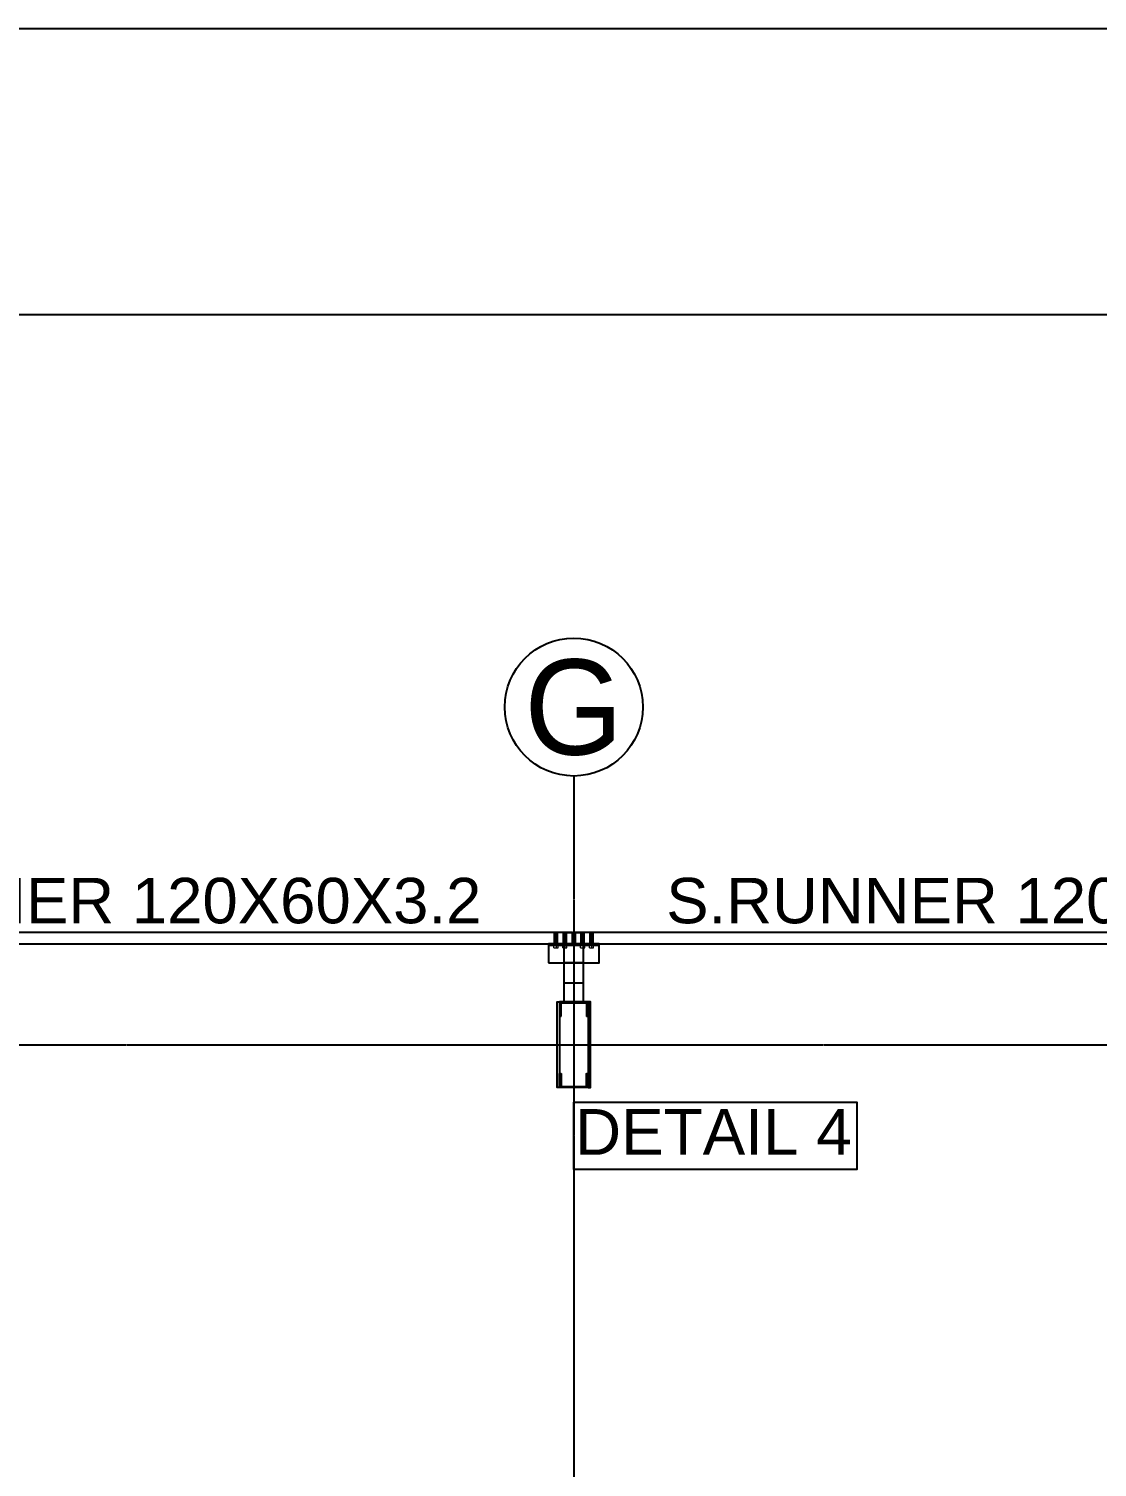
# Model space of a CAD drawing. Header units: millimetres. Extents: x 3470347 to 5996549, y -3470518 to 17149644.
# Drawn here: x 5012779 to 5018389, y 6814027 to 6821582 of the extents above; entities that cross this region are included whole.
import ezdxf
from ezdxf.enums import TextEntityAlignment as Align

# ---------------------------------------------------------------- set-up
doc = ezdxf.new("R2010")
doc.units = ezdxf.units.MM
doc.header["$MEASUREMENT"] = 0
doc.linetypes.add('CENTERX2', pattern=[4, 2.5, -0.5, 0.5, -0.5])
doc.layers.get('0').update_dxf_attribs({"linetype": 'CONTINUOUS', "lineweight": 25})
doc.layers.add('5', color=3, linetype='CONTINUOUS')
doc.layers.add('lintel', color=2, linetype='CONTINUOUS')
for name, color, linetype, lineweight in [('6 TEXT', 7, 'CONTINUOUS', 25), ('channnel', 2, 'CONTINUOUS', 15), ('rRCC 2', 40, 'CONTINUOUS', 15), ('SHEET', 7, 'CONTINUOUS', 15)]:
    doc.layers.add(name, color=color, linetype=linetype, lineweight=lineweight)
doc.styles.add('PDF Arial', font='arial.ttf')
doc.styles.get("Standard").update_dxf_attribs({"font": ''})
doc.styles.add('TITLE', font='arial.ttf')
doc.styles.get('Standard').set_extended_font_data('AR CENA')

msp = doc.modelspace()

# ---------------------------------------------------------------- hatches: boundary and pattern name
at = {"layer": '6 TEXT', "linetype": 'ByBlock'}
h = msp.add_hatch(color=150, dxfattribs=at)
h.dxf.hatch_style = 1
h.paths.add_polyline_path([(5015716.08, 6816470.67), (5015566.08, 6816470.67), (5015566.08, 6816395.67), (5015571.08, 6816395.67, 0.4142136), (5015575.08, 6816399.67), (5015575.08, 6816465.27), (5015707.08, 6816465.27), (5015707.08, 6816399.67, 0.4142136), (5015711.08, 6816395.67), (5015716.08, 6816395.67)])
h = msp.add_hatch(color=150, dxfattribs=at)
h.dxf.hatch_style = 1
h.paths.add_polyline_path([(5015716.08, 6816095.67), (5015711.08, 6816095.67, 0.4142136), (5015707.08, 6816091.67), (5015707.08, 6816026.07), (5015575.08, 6816026.07), (5015575.08, 6816091.67, 0.4142136), (5015571.08, 6816095.67), (5015566.08, 6816095.67), (5015566.08, 6816020.67), (5015716.08, 6816020.67)])

# ---------------------------------------------------------------- linework, layer by layer
at = {"color": 8, "linetype": 'ByBlock'}
for p, q in [((5015539.75, 6816767.67), (5015539.75, 6816835.67)), ((5015547.75, 6816767.67), (5015547.75, 6816835.67)), ((5015555.75, 6816767.67), (5015555.75, 6816835.67)), ((5015586.41, 6816767.67), (5015586.41, 6816835.67)), ((5015594.41, 6816767.67), (5015594.41, 6816835.67)), ((5015594.41, 6816767.67), (5015594.41, 6816835.67)), ((5015602.41, 6816767.67), (5015602.41, 6816835.67)), ((5015679.75, 6816767.67), (5015679.75, 6816835.67)), ((5015687.75, 6816767.67), (5015687.75, 6816835.67)), ((5015687.75, 6816767.67), (5015687.75, 6816835.67)), ((5015695.75, 6816767.67), (5015695.75, 6816835.67)), ((5015726.41, 6816767.67), (5015726.41, 6816835.67)), ((5015734.41, 6816767.67), (5015734.41, 6816835.67)), ((5015742.41, 6816767.67), (5015742.41, 6816835.67))]:
    msp.add_line(p, q, dxfattribs=at)
at = {"color": 2}
for p, q in [((5015634.41, 6816775.67), (5015634.41, 6816835.67)), ((5015634.41, 6816775.67), (5015634.41, 6816835.67)), ((5015647.75, 6816775.67), (5015647.75, 6816835.67)), ((5015647.75, 6816775.67), (5015647.75, 6816835.67))]:
    msp.add_line(p, q, dxfattribs=at)
at = {"color": 3}
msp.add_line((5015774.41, 6816767.67), (5015507.75, 6816767.67), dxfattribs=at)
at = {"color": 192, "lineweight": 25, "elevation": 0}
msp.add_lwpolyline([(4977574.06, 6765698.7), (5056608.88, 6765698.7), (5056608.88, 6821581.96), (4977574.06, 6821581.96)], close=True, dxfattribs=at)
at = {"color": 6, "linetype": 'ByBlock'}
for points in [[(5011007.75, 6816775.67), (5015634.41, 6816775.67), (5015634.41, 6816835.67), (5011007.75, 6816835.67)], [(5015647.75, 6816775.67), (5020274.41, 6816775.67), (5020274.41, 6816835.67), (5015647.75, 6816835.67)]]:
    msp.add_lwpolyline(points, close=True, dxfattribs=at)
at = {"color": 3}
for points in [[(5015507.75, 6816675.67), (5015774.41, 6816675.67), (5015774.41, 6816775.67), (5015507.75, 6816775.67)], [(5015691.08, 6816775.67), (5015691.08, 6816675.67), (5015591.08, 6816675.67), (5015591.08, 6816775.67)], [(5015691.08, 6816570.67), (5015691.08, 6816470.67), (5015591.08, 6816470.67), (5015591.08, 6816570.67)]]:
    msp.add_lwpolyline(points, close=True, dxfattribs=at)
at = {"layer": '6 TEXT', "color": 8, "linetype": 'CENTERX2', "ltscale": 0.5}
msp.add_line((5015641.08, 6817657.4), (5015641.08, 6774264.13), dxfattribs=at)
at = {"layer": '6 TEXT', "color": 4, "linetype": 'ByBlock'}
for points in [[(5015566.08, 6816395.67), (5015571.08, 6816395.67, 0.4142136), (5015575.08, 6816399.67), (5015575.08, 6816465.27), (5015707.08, 6816465.27), (5015707.08, 6816399.67, 0.4142136), (5015711.08, 6816395.67), (5015716.08, 6816395.67), (5015716.08, 6816470.67), (5015566.08, 6816470.67)], [(5015566.08, 6816095.67), (5015571.08, 6816095.67, -0.4142136), (5015575.08, 6816091.67), (5015575.08, 6816026.07), (5015707.08, 6816026.07), (5015707.08, 6816091.67, -0.4142136), (5015711.08, 6816095.67), (5015716.08, 6816095.67), (5015716.08, 6816020.67), (5015566.08, 6816020.67)]]:
    msp.add_lwpolyline(points, format="xyb", close=True, dxfattribs=at)
at = {"layer": '6 TEXT', "color": 8, "linetype": 'CENTERX2', "ltscale": 0.5}
msp.add_lwpolyline([(4982503.56, 6816245.67), (5022418.94, 6816245.67)], dxfattribs=at)
at = {"layer": '6 TEXT', "color": 8}
msp.add_circle((5015641.08, 6818019.55), 362.15, dxfattribs=at)
at = {"layer": 'channnel', "color": 8, "linetype": 'ByBlock'}
for p, q in [((5015539.75, 6816767.67), (5015539.75, 6816835.67)), ((5015539.75, 6816835.67), (5015555.75, 6816835.67)), ((5015555.75, 6816782.07), (5015539.75, 6816782.07)), ((5015555.75, 6816767.67), (5015555.75, 6816835.67)), ((5015586.41, 6816767.67), (5015586.41, 6816835.67)), ((5015586.41, 6816835.67), (5015602.41, 6816835.67)), ((5015602.41, 6816782.07), (5015586.41, 6816782.07)), ((5015602.41, 6816767.67), (5015602.41, 6816835.67)), ((5015679.75, 6816767.67), (5015679.75, 6816835.67)), ((5015695.75, 6816835.67), (5015679.75, 6816835.67)), ((5015679.75, 6816782.07), (5015695.75, 6816782.07)), ((5015695.75, 6816767.67), (5015695.75, 6816835.67)), ((5015726.41, 6816767.67), (5015726.41, 6816835.67)), ((5015742.41, 6816835.67), (5015726.41, 6816835.67)), ((5015726.41, 6816782.07), (5015742.41, 6816782.07)), ((5015742.41, 6816767.67), (5015742.41, 6816835.67)), ((5015537.08, 6816767.67), (5015558.41, 6816767.67)), ((5015537.08, 6816755.35), (5015537.08, 6816767.67)), ((5015547.75, 6816767.67), (5015547.75, 6816755.35)), ((5015558.41, 6816755.35), (5015558.41, 6816767.67)), ((5015583.75, 6816767.67), (5015605.08, 6816767.67)), ((5015583.75, 6816755.35), (5015583.75, 6816767.67)), ((5015594.41, 6816767.67), (5015594.41, 6816755.35)), ((5015605.08, 6816755.35), (5015605.08, 6816767.67)), ((5015698.41, 6816767.67), (5015677.08, 6816767.67)), ((5015677.08, 6816755.35), (5015677.08, 6816767.67)), ((5015687.75, 6816767.67), (5015687.75, 6816755.35)), ((5015698.41, 6816755.35), (5015698.41, 6816767.67)), ((5015745.08, 6816767.67), (5015723.75, 6816767.67)), ((5015723.75, 6816755.35), (5015723.75, 6816767.67)), ((5015734.41, 6816767.67), (5015734.41, 6816755.35)), ((5015745.08, 6816755.35), (5015745.08, 6816767.67))]:
    msp.add_line(p, q, dxfattribs=at)
at = {"layer": 'channnel', "color": 8, "linetype": 'Continuous'}
for p, q in [((5015555.16, 6816826.84), (5015539.75, 6816834.03)), ((5015555.16, 6816823.81), (5015539.75, 6816831)), ((5015555.75, 6816820.5), (5015539.75, 6816827.97)), ((5015555.75, 6816817.47), (5015539.75, 6816824.93)), ((5015555.75, 6816814.44), (5015539.75, 6816821.9)), ((5015555.75, 6816811.4), (5015539.75, 6816818.86)), ((5015555.75, 6816808.37), (5015539.75, 6816815.83)), ((5015555.75, 6816805.33), (5015539.75, 6816812.79)), ((5015555.75, 6816802.3), (5015539.75, 6816809.76)), ((5015555.75, 6816799.26), (5015539.75, 6816806.73)), ((5015555.75, 6816796.83), (5015539.75, 6816804.29)), ((5015555.75, 6816802.9), (5015539.75, 6816803.69)), ((5015555.75, 6816793.79), (5015539.75, 6816801.25)), ((5015555.75, 6816799.86), (5015539.75, 6816800.66)), ((5015555.75, 6816790.76), (5015539.75, 6816798.22)), ((5015539.99, 6816796.59), (5015539.75, 6816796.7)), ((5015555.75, 6816787.73), (5015539.75, 6816795.19)), ((5015539.99, 6816793.55), (5015539.75, 6816793.67)), ((5015555.75, 6816784.69), (5015539.75, 6816792.15)), ((5015539.99, 6816790.52), (5015539.75, 6816790.63)), ((5015554.85, 6816782.07), (5015539.75, 6816789.12)), ((5015539.99, 6816787.48), (5015539.75, 6816787.6)), ((5015548.35, 6816782.07), (5015539.75, 6816786.08)), ((5015539.99, 6816784.45), (5015539.75, 6816784.57)), ((5015541.84, 6816782.07), (5015539.75, 6816783.05)), ((5015539.99, 6816781.42), (5015539.75, 6816781.53)), ((5015555.75, 6816828.09), (5015540.33, 6816835.28)), ((5015555.75, 6816825.06), (5015540.33, 6816832.25)), ((5015555.75, 6816822.02), (5015540.33, 6816829.21)), ((5015555.16, 6816819.26), (5015540.33, 6816826.18)), ((5015555.16, 6816816.22), (5015540.33, 6816823.14)), ((5015555.16, 6816813.19), (5015540.33, 6816820.11)), ((5015555.16, 6816810.16), (5015540.33, 6816817.07)), ((5015555.16, 6816807.12), (5015540.33, 6816814.04)), ((5015555.16, 6816804.09), (5015540.33, 6816811.01)), ((5015555.16, 6816801.05), (5015540.33, 6816807.97)), ((5015555.16, 6816804.68), (5015540.33, 6816804.94)), ((5015555.16, 6816795.58), (5015540.33, 6816802.5)), ((5015555.16, 6816801.65), (5015540.33, 6816801.9)), ((5015555.16, 6816792.55), (5015540.33, 6816799.47)), ((5015555.16, 6816798.62), (5015540.33, 6816798.87)), ((5015555.16, 6816789.51), (5015540.33, 6816796.43)), ((5015555.16, 6816786.48), (5015540.33, 6816793.4)), ((5015555.16, 6816783.44), (5015540.33, 6816790.36)), ((5015551.6, 6816782.07), (5015540.33, 6816787.33)), ((5015545.09, 6816782.07), (5015540.33, 6816784.29)), ((5015555.16, 6816829.88), (5015542.74, 6816835.67)), ((5015555.75, 6816831.12), (5015545.99, 6816835.67)), ((5015555.16, 6816832.91), (5015549.24, 6816835.67)), ((5015555.75, 6816834.16), (5015552.5, 6816835.67)), ((5015601.83, 6816826.84), (5015586.41, 6816834.03)), ((5015601.83, 6816823.81), (5015586.41, 6816831)), ((5015602.41, 6816820.5), (5015586.41, 6816827.97)), ((5015602.41, 6816817.47), (5015586.41, 6816824.93)), ((5015602.41, 6816814.44), (5015586.41, 6816821.9)), ((5015602.41, 6816811.4), (5015586.41, 6816818.86)), ((5015602.41, 6816808.37), (5015586.41, 6816815.83)), ((5015602.41, 6816805.33), (5015586.41, 6816812.79)), ((5015602.41, 6816802.3), (5015586.41, 6816809.76)), ((5015602.41, 6816799.26), (5015586.41, 6816806.73)), ((5015602.41, 6816796.83), (5015586.41, 6816804.29)), ((5015602.41, 6816802.9), (5015586.41, 6816803.69)), ((5015602.41, 6816793.79), (5015586.41, 6816801.25)), ((5015602.41, 6816799.86), (5015586.41, 6816800.66)), ((5015602.41, 6816790.76), (5015586.41, 6816798.22)), ((5015586.66, 6816796.59), (5015586.41, 6816796.7)), ((5015602.41, 6816787.73), (5015586.41, 6816795.19)), ((5015586.66, 6816793.55), (5015586.41, 6816793.67)), ((5015602.41, 6816784.69), (5015586.41, 6816792.15)), ((5015586.66, 6816790.52), (5015586.41, 6816790.63)), ((5015601.52, 6816782.07), (5015586.41, 6816789.12)), ((5015586.66, 6816787.48), (5015586.41, 6816787.6)), ((5015595.01, 6816782.07), (5015586.41, 6816786.08)), ((5015586.66, 6816784.45), (5015586.41, 6816784.57)), ((5015588.51, 6816782.07), (5015586.41, 6816783.05)), ((5015586.66, 6816781.42), (5015586.41, 6816781.53)), ((5015602.41, 6816828.09), (5015586.99, 6816835.28)), ((5015602.41, 6816825.06), (5015586.99, 6816832.25)), ((5015602.41, 6816822.02), (5015586.99, 6816829.21)), ((5015601.83, 6816819.26), (5015586.99, 6816826.18)), ((5015601.83, 6816816.22), (5015586.99, 6816823.14)), ((5015601.83, 6816813.19), (5015586.99, 6816820.11)), ((5015601.83, 6816810.16), (5015586.99, 6816817.07)), ((5015601.83, 6816807.12), (5015586.99, 6816814.04)), ((5015601.83, 6816804.09), (5015586.99, 6816811.01)), ((5015601.83, 6816801.05), (5015586.99, 6816807.97)), ((5015601.83, 6816804.68), (5015586.99, 6816804.94)), ((5015601.83, 6816795.58), (5015586.99, 6816802.5)), ((5015601.83, 6816801.65), (5015586.99, 6816801.9)), ((5015601.83, 6816792.55), (5015586.99, 6816799.47)), ((5015601.83, 6816798.62), (5015586.99, 6816798.87)), ((5015601.83, 6816789.51), (5015586.99, 6816796.43)), ((5015601.83, 6816786.48), (5015586.99, 6816793.4)), ((5015601.83, 6816783.44), (5015586.99, 6816790.36)), ((5015598.27, 6816782.07), (5015586.99, 6816787.33)), ((5015591.76, 6816782.07), (5015586.99, 6816784.29)), ((5015601.83, 6816829.88), (5015589.4, 6816835.67)), ((5015602.41, 6816831.12), (5015592.66, 6816835.67)), ((5015601.83, 6816832.91), (5015595.91, 6816835.67)), ((5015602.41, 6816834.16), (5015599.16, 6816835.67)), ((5015679.75, 6816834.16), (5015683, 6816835.67)), ((5015679.75, 6816831.12), (5015689.5, 6816835.67)), ((5015679.75, 6816828.09), (5015695.16, 6816835.28)), ((5015679.75, 6816825.06), (5015695.16, 6816832.25)), ((5015679.75, 6816822.02), (5015695.16, 6816829.21)), ((5015679.75, 6816820.5), (5015695.75, 6816827.97)), ((5015679.75, 6816817.47), (5015695.75, 6816824.93)), ((5015679.75, 6816814.44), (5015695.75, 6816821.9)), ((5015679.75, 6816811.4), (5015695.75, 6816818.86)), ((5015679.75, 6816808.37), (5015695.75, 6816815.83)), ((5015679.75, 6816805.33), (5015695.75, 6816812.79)), ((5015679.75, 6816802.3), (5015695.75, 6816809.76)), ((5015679.75, 6816799.26), (5015695.75, 6816806.73)), ((5015679.75, 6816796.83), (5015695.75, 6816804.29)), ((5015679.75, 6816802.9), (5015695.75, 6816803.69)), ((5015679.75, 6816793.79), (5015695.75, 6816801.25)), ((5015679.75, 6816799.86), (5015695.75, 6816800.66)), ((5015679.75, 6816790.76), (5015695.75, 6816798.22)), ((5015679.75, 6816787.73), (5015695.75, 6816795.19)), ((5015679.75, 6816784.69), (5015695.75, 6816792.15)), ((5015680.33, 6816832.91), (5015686.25, 6816835.67)), ((5015680.33, 6816829.88), (5015692.76, 6816835.67)), ((5015680.33, 6816826.84), (5015695.75, 6816834.03)), ((5015680.33, 6816823.81), (5015695.75, 6816831)), ((5015680.33, 6816819.26), (5015695.16, 6816826.18)), ((5015680.33, 6816816.22), (5015695.16, 6816823.14)), ((5015680.33, 6816813.19), (5015695.16, 6816820.11)), ((5015680.33, 6816810.16), (5015695.16, 6816817.07)), ((5015680.33, 6816807.12), (5015695.16, 6816814.04)), ((5015680.33, 6816804.09), (5015695.16, 6816811.01)), ((5015680.33, 6816801.05), (5015695.16, 6816807.97)), ((5015680.33, 6816804.68), (5015695.16, 6816804.94)), ((5015680.33, 6816795.58), (5015695.16, 6816802.5)), ((5015680.33, 6816801.65), (5015695.16, 6816801.9)), ((5015680.33, 6816792.55), (5015695.16, 6816799.47)), ((5015680.33, 6816798.62), (5015695.16, 6816798.87)), ((5015680.33, 6816789.51), (5015695.16, 6816796.43)), ((5015680.33, 6816786.48), (5015695.16, 6816793.4)), ((5015680.33, 6816783.44), (5015695.16, 6816790.36)), ((5015680.64, 6816782.07), (5015695.75, 6816789.12)), ((5015683.89, 6816782.07), (5015695.16, 6816787.33)), ((5015687.15, 6816782.07), (5015695.75, 6816786.08)), ((5015690.4, 6816782.07), (5015695.16, 6816784.29)), ((5015693.65, 6816782.07), (5015695.75, 6816783.05)), ((5015695.5, 6816796.59), (5015695.75, 6816796.7)), ((5015695.5, 6816793.55), (5015695.75, 6816793.67)), ((5015695.5, 6816790.52), (5015695.75, 6816790.63)), ((5015695.5, 6816787.48), (5015695.75, 6816787.6)), ((5015695.5, 6816784.45), (5015695.75, 6816784.57)), ((5015695.5, 6816781.42), (5015695.75, 6816781.53)), ((5015726.41, 6816834.16), (5015729.66, 6816835.67)), ((5015726.41, 6816831.12), (5015736.17, 6816835.67)), ((5015726.41, 6816828.09), (5015741.83, 6816835.28)), ((5015726.41, 6816825.06), (5015741.83, 6816832.25)), ((5015726.41, 6816822.02), (5015741.83, 6816829.21)), ((5015726.41, 6816820.5), (5015742.41, 6816827.97)), ((5015726.41, 6816817.47), (5015742.41, 6816824.93)), ((5015726.41, 6816814.44), (5015742.41, 6816821.9)), ((5015726.41, 6816811.4), (5015742.41, 6816818.86)), ((5015726.41, 6816808.37), (5015742.41, 6816815.83)), ((5015726.41, 6816805.33), (5015742.41, 6816812.79)), ((5015726.41, 6816802.3), (5015742.41, 6816809.76)), ((5015726.41, 6816799.26), (5015742.41, 6816806.73)), ((5015726.41, 6816796.83), (5015742.41, 6816804.29)), ((5015726.41, 6816802.9), (5015742.41, 6816803.69)), ((5015726.41, 6816793.79), (5015742.41, 6816801.25)), ((5015726.41, 6816799.86), (5015742.41, 6816800.66)), ((5015726.41, 6816790.76), (5015742.41, 6816798.22)), ((5015726.41, 6816787.73), (5015742.41, 6816795.19)), ((5015726.41, 6816784.69), (5015742.41, 6816792.15)), ((5015726.99, 6816832.91), (5015732.92, 6816835.67)), ((5015726.99, 6816829.88), (5015739.42, 6816835.67)), ((5015726.99, 6816826.84), (5015742.41, 6816834.03)), ((5015726.99, 6816823.81), (5015742.41, 6816831)), ((5015726.99, 6816819.26), (5015741.83, 6816826.18)), ((5015726.99, 6816816.22), (5015741.83, 6816823.14)), ((5015726.99, 6816813.19), (5015741.83, 6816820.11)), ((5015726.99, 6816810.16), (5015741.83, 6816817.07)), ((5015726.99, 6816807.12), (5015741.83, 6816814.04)), ((5015726.99, 6816804.09), (5015741.83, 6816811.01)), ((5015726.99, 6816801.05), (5015741.83, 6816807.97)), ((5015726.99, 6816804.68), (5015741.83, 6816804.94)), ((5015726.99, 6816795.58), (5015741.83, 6816802.5)), ((5015726.99, 6816801.65), (5015741.83, 6816801.9)), ((5015726.99, 6816792.55), (5015741.83, 6816799.47)), ((5015726.99, 6816798.62), (5015741.83, 6816798.87)), ((5015726.99, 6816789.51), (5015741.83, 6816796.43)), ((5015726.99, 6816786.48), (5015741.83, 6816793.4)), ((5015726.99, 6816783.44), (5015741.83, 6816790.36)), ((5015727.3, 6816782.07), (5015742.41, 6816789.12)), ((5015730.56, 6816782.07), (5015741.83, 6816787.33)), ((5015733.81, 6816782.07), (5015742.41, 6816786.08)), ((5015737.07, 6816782.07), (5015741.83, 6816784.29)), ((5015740.32, 6816782.07), (5015742.41, 6816783.05)), ((5015742.16, 6816796.59), (5015742.41, 6816796.7)), ((5015742.16, 6816793.55), (5015742.41, 6816793.67)), ((5015742.16, 6816790.52), (5015742.41, 6816790.63)), ((5015742.16, 6816787.48), (5015742.41, 6816787.6)), ((5015742.16, 6816784.45), (5015742.41, 6816784.57)), ((5015742.16, 6816781.42), (5015742.41, 6816781.53))]:
    msp.add_line(p, q, dxfattribs=at)
for centre, radius, start, end in [((5015540.04, 6816834.66), 0.688, 65, 245), ((5015540.04, 6816831.62), 0.688, 65, 245), ((5015540.04, 6816828.59), 0.688, 65, 245), ((5015540.04, 6816825.55), 0.688, 65, 245), ((5015540.04, 6816822.52), 0.688, 65, 245), ((5015540.04, 6816819.49), 0.688, 65, 245), ((5015540.04, 6816816.45), 0.688, 65, 245), ((5015540.04, 6816813.42), 0.687, 65, 245), ((5015540.04, 6816810.38), 0.688, 65, 245), ((5015540.04, 6816807.35), 0.688, 65, 245), ((5015540.04, 6816804.31), 0.688, 65, 245), ((5015540.04, 6816801.88), 0.687, 65, 245), ((5015540.04, 6816801.28), 0.688, 65, 245), ((5015540.04, 6816798.84), 0.688, 65, 245), ((5015540.04, 6816795.81), 0.688, 65, 245), ((5015540.04, 6816792.77), 0.688, 65, 245), ((5015540.04, 6816789.74), 0.688, 65, 245), ((5015540.04, 6816786.71), 0.688, 65, 245), ((5015540.04, 6816783.67), 0.688, 65, 245), ((5015535.01, 6816801.04), 5.75, 337.807007, 34.430959), ((5015560.49, 6816802.51), 5.75, 157.807007, 214.430959), ((5015555.46, 6816833.54), 0.688, 245, 65), ((5015555.46, 6816830.5), 0.687, 245, 65), ((5015555.46, 6816827.47), 0.688, 245, 65), ((5015555.46, 6816824.43), 0.688, 245, 65), ((5015555.46, 6816819.88), 0.688, 245, 65), ((5015555.46, 6816816.85), 0.688, 245, 65), ((5015555.46, 6816813.81), 0.687, 245, 65), ((5015555.46, 6816810.78), 0.688, 245, 65), ((5015555.46, 6816807.74), 0.688, 245, 65), ((5015555.46, 6816804.71), 0.687, 245, 65), ((5015555.46, 6816802.27), 0.688, 245, 65), ((5015555.46, 6816801.68), 0.688, 245, 65), ((5015555.46, 6816799.24), 0.687, 245, 65), ((5015555.46, 6816796.2), 0.687, 245, 65), ((5015555.46, 6816793.17), 0.687, 245, 65), ((5015555.46, 6816790.14), 0.687, 245, 65), ((5015555.46, 6816787.1), 0.687, 245, 65), ((5015555.46, 6816784.07), 0.687, 245, 65), ((5015586.7, 6816834.66), 0.688, 65, 245), ((5015586.7, 6816831.62), 0.688, 65, 245), ((5015586.7, 6816828.59), 0.688, 65, 245), ((5015586.7, 6816825.55), 0.688, 65, 245), ((5015586.7, 6816822.52), 0.688, 65, 245), ((5015586.7, 6816819.49), 0.688, 65, 245), ((5015586.7, 6816816.45), 0.688, 65, 245), ((5015586.7, 6816813.42), 0.687, 65, 245), ((5015586.7, 6816810.38), 0.688, 65, 245), ((5015586.7, 6816807.35), 0.688, 65, 245), ((5015586.7, 6816804.31), 0.688, 65, 245), ((5015586.7, 6816801.88), 0.687, 65, 245), ((5015586.7, 6816801.28), 0.688, 65, 245), ((5015586.7, 6816798.84), 0.688, 65, 245), ((5015586.7, 6816795.81), 0.688, 65, 245), ((5015586.7, 6816792.77), 0.688, 65, 245), ((5015586.7, 6816789.74), 0.688, 65, 245), ((5015586.7, 6816786.71), 0.688, 65, 245), ((5015586.7, 6816783.67), 0.688, 65, 245), ((5015581.67, 6816801.04), 5.75, 337.807007, 34.430959), ((5015607.15, 6816802.51), 5.75, 157.807007, 214.430959), ((5015602.12, 6816833.54), 0.688, 245, 65), ((5015602.12, 6816830.5), 0.687, 245, 65), ((5015602.12, 6816827.47), 0.688, 245, 65), ((5015602.12, 6816824.43), 0.688, 245, 65), ((5015602.12, 6816819.88), 0.688, 245, 65), ((5015602.12, 6816816.85), 0.688, 245, 65), ((5015602.12, 6816813.81), 0.687, 245, 65), ((5015602.12, 6816810.78), 0.688, 245, 65), ((5015602.12, 6816807.74), 0.688, 245, 65), ((5015602.12, 6816804.71), 0.687, 245, 65), ((5015602.12, 6816802.27), 0.688, 245, 65), ((5015602.12, 6816801.68), 0.688, 245, 65), ((5015602.12, 6816799.24), 0.687, 245, 65), ((5015602.12, 6816796.2), 0.687, 245, 65), ((5015602.12, 6816793.17), 0.687, 245, 65), ((5015602.12, 6816790.14), 0.687, 245, 65), ((5015602.12, 6816787.1), 0.687, 245, 65), ((5015602.12, 6816784.07), 0.687, 245, 65), ((5015680.04, 6816833.54), 0.688, 115, 295), ((5015680.04, 6816830.5), 0.687, 115, 295), ((5015680.04, 6816827.47), 0.688, 115, 295), ((5015680.04, 6816824.43), 0.688, 115, 295), ((5015680.04, 6816819.88), 0.688, 115, 295), ((5015680.04, 6816816.85), 0.688, 115, 295), ((5015680.04, 6816813.81), 0.687, 115, 295), ((5015680.04, 6816810.78), 0.688, 115, 295), ((5015680.04, 6816807.74), 0.688, 115, 295), ((5015680.04, 6816804.71), 0.687, 115, 295), ((5015680.04, 6816802.27), 0.688, 115, 295), ((5015680.04, 6816801.68), 0.688, 115, 295), ((5015680.04, 6816799.24), 0.687, 115, 295), ((5015680.04, 6816796.2), 0.687, 115, 295), ((5015680.04, 6816793.17), 0.687, 115, 295), ((5015680.04, 6816790.14), 0.687, 115, 295), ((5015680.04, 6816787.1), 0.687, 115, 295), ((5015680.04, 6816784.07), 0.687, 115, 295), ((5015675.01, 6816802.51), 5.75, 325.569041, 22.192993), ((5015700.49, 6816801.04), 5.75, 145.569041, 202.192993), ((5015695.46, 6816834.66), 0.688, 295, 115), ((5015695.46, 6816831.62), 0.688, 295, 115), ((5015695.46, 6816828.59), 0.688, 295, 115), ((5015695.46, 6816825.55), 0.688, 295, 115), ((5015695.46, 6816822.52), 0.688, 295, 115), ((5015695.46, 6816819.49), 0.688, 295, 115), ((5015695.46, 6816816.45), 0.688, 295, 115), ((5015695.46, 6816813.42), 0.687, 295, 115), ((5015695.46, 6816810.38), 0.688, 295, 115), ((5015695.46, 6816807.35), 0.688, 295, 115), ((5015695.46, 6816804.31), 0.688, 295, 115), ((5015695.46, 6816801.88), 0.687, 295, 115), ((5015695.46, 6816801.28), 0.688, 295, 115), ((5015695.46, 6816798.84), 0.688, 295, 115), ((5015695.46, 6816795.81), 0.688, 295, 115), ((5015695.46, 6816792.77), 0.688, 295, 115), ((5015695.46, 6816789.74), 0.688, 295, 115), ((5015695.46, 6816786.71), 0.688, 295, 115), ((5015695.46, 6816783.67), 0.688, 295, 115), ((5015726.7, 6816833.54), 0.688, 115, 295), ((5015726.7, 6816830.5), 0.687, 115, 295), ((5015726.7, 6816827.47), 0.688, 115, 295), ((5015726.7, 6816824.43), 0.688, 115, 295), ((5015726.7, 6816819.88), 0.688, 115, 295), ((5015726.7, 6816816.85), 0.688, 115, 295), ((5015726.7, 6816813.81), 0.687, 115, 295), ((5015726.7, 6816810.78), 0.688, 115, 295), ((5015726.7, 6816807.74), 0.688, 115, 295), ((5015726.7, 6816804.71), 0.687, 115, 295), ((5015726.7, 6816802.27), 0.688, 115, 295), ((5015726.7, 6816801.68), 0.688, 115, 295), ((5015726.7, 6816799.24), 0.687, 115, 295), ((5015726.7, 6816796.2), 0.687, 115, 295), ((5015726.7, 6816793.17), 0.687, 115, 295), ((5015726.7, 6816790.14), 0.687, 115, 295), ((5015726.7, 6816787.1), 0.687, 115, 295), ((5015726.7, 6816784.07), 0.687, 115, 295), ((5015721.67, 6816802.51), 5.75, 325.569041, 22.192993), ((5015747.15, 6816801.04), 5.75, 145.569041, 202.192993), ((5015742.12, 6816834.66), 0.688, 295, 115), ((5015742.12, 6816831.62), 0.688, 295, 115), ((5015742.12, 6816828.59), 0.688, 295, 115), ((5015742.12, 6816825.55), 0.688, 295, 115), ((5015742.12, 6816822.52), 0.688, 295, 115), ((5015742.12, 6816819.49), 0.688, 295, 115), ((5015742.12, 6816816.45), 0.688, 295, 115), ((5015742.12, 6816813.42), 0.687, 295, 115), ((5015742.12, 6816810.38), 0.688, 295, 115), ((5015742.12, 6816807.35), 0.688, 295, 115), ((5015742.12, 6816804.31), 0.688, 295, 115), ((5015742.12, 6816801.88), 0.687, 295, 115), ((5015742.12, 6816801.28), 0.688, 295, 115), ((5015742.12, 6816798.84), 0.688, 295, 115), ((5015742.12, 6816795.81), 0.688, 295, 115), ((5015742.12, 6816792.77), 0.688, 295, 115), ((5015742.12, 6816789.74), 0.688, 295, 115), ((5015742.12, 6816786.71), 0.688, 295, 115), ((5015742.12, 6816783.67), 0.688, 295, 115)]:
    msp.add_arc(centre, radius, start, end, dxfattribs=at)
at = {"layer": 'channnel', "color": 8, "linetype": 'ByBlock'}
for centre in [(5015542.41, 6816768.89), (5015553.08, 6816768.89), (5015589.08, 6816768.89), (5015599.75, 6816768.89), (5015682.41, 6816768.89), (5015693.08, 6816768.89), (5015729.08, 6816768.89), (5015739.75, 6816768.89)]:
    msp.add_arc(centre, 14.55, 248.498425, 291.501575, dxfattribs=at)
at = {"layer": 'lintel', "color": 5, "linetype": 'ByBlock'}
msp.add_lwpolyline([(5015591.08, 6816835.67), (5015691.08, 6816835.67), (5015691.08, 6816470.67), (5015591.08, 6816470.67), (5015591.08, 6816835.67)], dxfattribs=at)
at = {"layer": 'lintel', "color": 1, "linetype": 'ByBlock'}
for points in [[(5015566.08, 6816470.67), (5015566.08, 6816020.67), (5015554.08, 6816020.67), (5015554.08, 6816470.67)], [(5015716.08, 6816470.67), (5015716.08, 6816020.67), (5015728.08, 6816020.67), (5015728.08, 6816470.67)], [(5015641.08, 6815944.26), (5017127.86, 6815944.26), (5017127.86, 6815591.56), (5015641.08, 6815591.56)]]:
    msp.add_lwpolyline(points, close=True, dxfattribs=at)
at = {"layer": 'SHEET', "color": 220, "lineweight": 25, "elevation": 0}
msp.add_lwpolyline([(4979079.49, 6767201.3), (5055103.45, 6767201.3), (5055103.45, 6820079.35), (4979079.49, 6820079.35)], close=True, dxfattribs=at)

# ---------------------------------------------------------------- texts
at = {"layer": '5', "linetype": 'ByBlock', "style": 'TITLE'}
msp.add_text('DETAIL 4', height=240, dxfattribs=at).set_placement((5016373.9, 6815788.07), align=Align.MIDDLE_CENTER)
at = {"layer": '6 TEXT', "color": 8, "linetype": 'ByBlock'}
msp.add_text('G', height=500, dxfattribs=at).set_placement((5015641.08, 6818019.55), align=Align.MIDDLE_CENTER)
at = {"layer": 'rRCC 2', "style": 'PDF Arial'}
for p in [(5013321.08, 6817003.1), (5017961.08, 6817003.1)]:
    msp.add_text('S.RUNNER 120X60X3.2', height=238.6884, dxfattribs=at).set_placement(p, align=Align.MIDDLE_CENTER)

doc.saveas('drawing.dxf')
